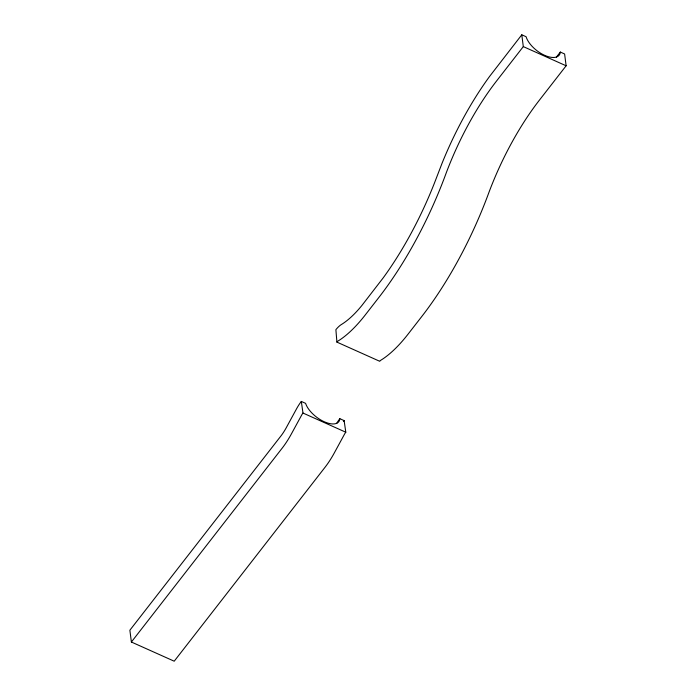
<?xml version="1.0" encoding="UTF-8"?>
<svg xmlns="http://www.w3.org/2000/svg" width="696" height="696" viewBox="0 0 696 696"><rect width="100%" height="100%" fill="white"/><g stroke="black" fill="none" stroke-linecap="round" stroke-linejoin="round"><path stroke-width="1.04" d="M301.316 401.427L301.037 401.792A26.413 10.214 -65.9 0 0 296.931 408.126L285.978 428.24A31.137 12.041 -65.9 0 1 281.419 435.339L129.874 630.211L131.387 642.025L174.209 661.2L325.484 466.694A50.138 19.384 -65.9 0 0 334.271 453L344.416 434.348A7.412 2.862 -65.9 0 1 345.799 432.216L344.129 420.61L339.848 418.688A20.567 9.892 37.4 0 1 324.266 421.759A20.567 9.892 37.4 0 1 305.596 403.349L301.316 401.427L302.978 413.041A7.412 2.862 -65.9 0 0 301.603 415.173L291.45 433.817A50.138 19.384 -65.9 0 1 282.663 447.519L131.387 642.025M339.848 418.688L339.57 419.053A26.413 10.214 -65.9 0 0 336.655 423.368M344.129 420.61L343.859 420.967A26.413 10.214 -65.9 0 0 343.424 421.541M521.791 34.8L489.619 76.386A170.416 65.894 -65.9 0 0 442.204 162.89L434.417 183.118A179.168 69.278 -65.9 0 1 383.096 278.009L361.868 305.5A85.373 33.008 -65.9 0 1 342.85 323.596L340.892 324.841A23.377 9.039 -65.9 0 0 338.917 326.424L338.413 326.894A23.377 9.039 -65.9 0 0 335.89 329.669L336.907 342.11L379.72 361.285A4.367 1.688 -65.9 0 1 380.842 360.206L382.522 359.153A104.383 40.359 -65.9 0 0 408.108 334.089L421.506 316.854A198.177 76.621 -65.9 0 0 489.149 191.809A151.406 58.542 -65.9 0 1 539.365 100.198L566.126 65.789L564.613 53.975L560.332 52.061A20.567 10.144 37.9 0 1 544.603 55.315A20.567 10.144 37.9 0 1 526.08 36.714L521.791 34.8L523.305 46.606L496.544 81.014A151.406 58.542 -65.9 0 0 446.327 172.634A198.177 76.621 -65.9 0 1 378.694 297.679L365.287 314.914A104.383 40.359 -65.9 0 1 339.7 339.97L338.021 341.031A4.367 1.688 -65.9 0 0 336.907 342.11M556.391 57.124L560.332 52.061M523.305 46.606L566.126 65.789M302.978 413.041L345.799 432.216"/></g></svg>
